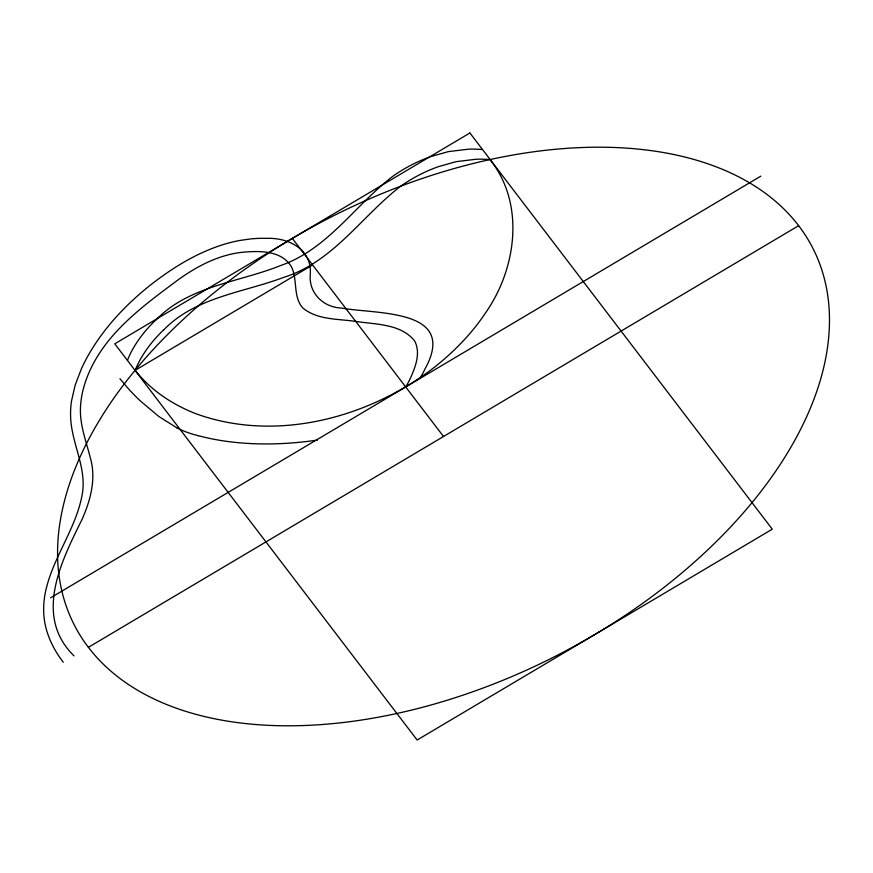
<?xml version="1.0" encoding="UTF-8"?>
<svg xmlns="http://www.w3.org/2000/svg" width="873" height="873" viewBox="0 0 873 873"><rect width="100%" height="100%" fill="white"/><g stroke="black" fill="none" stroke-linecap="round" stroke-linejoin="round"><path stroke-width="1.31" d="M155.951 319.944C188.917 285.82 238.438 282.448 280.266 265.676C327.048 249.634 354.318 206.17 391.824 177.033A88.522 52.653 -27 0 1 400.074 171.446L402.944 169.7A94.186 56.025 -27 0 1 430.596 156.649L448.46 151.596L468.441 149.185A109.507 65.137 -27 0 1 482.365 149.567M163.622 330.005C195.454 297.027 242.978 292.706 283.747 277.363C332.613 262.118 361.029 217.29 399.496 187.095A88.522 52.653 -27 0 1 407.746 181.508L410.616 179.751A94.186 56.025 -27 0 1 438.268 166.699L456.132 161.658L476.123 159.235A109.507 65.137 -27 0 1 490.048 159.617C525.481 203.987 516.39 269.102 485.323 313.189A189.703 112.835 -27 0 1 434.47 367.206C368.548 418.145 275.824 442.884 195.563 413.606A316.364 188.186 -27 0 1 135.217 370.283A115.574 68.749 -27 0 1 163.546 329.961M135.042 370.381L312.545 264.999M50.601 597.809L760.841 176.139M88.391 647.33L798.642 225.671M198.258 435.736L191.536 433.816A162.585 96.717 -27 0 1 177.121 428.01M177.132 427.999L158.886 416.519L140.247 400.838A560.444 333.366 -27 0 1 126.279 386.313L119.939 378.675M74.009 655.874C33.316 616.032 61.394 561.197 82.007 519.49C90.552 500.327 96.423 478.568 90.301 457.801C86.176 441.225 79.629 424.824 80.48 407.451A171.239 101.857 -27 0 1 86.231 379.548C102.392 335.036 142.408 306.434 178.889 279.273C197.309 266.134 218.075 255.276 240.806 252.45C257.982 250.704 281.422 249.82 291.462 266.832C297.868 279.775 292.717 296.558 302.767 307.918C317.346 320.064 337.927 318.787 355.682 321.406C375.696 324.538 400.805 323.588 414.61 340.917C420.993 352.921 415.428 367.009 410.31 378.424A139.745 83.121 -27 0 1 405.77 386.946M292.335 238.405L443.517 436.5M63.271 662.214C51.703 647.275 43.628 628.996 43.65 609.856A179.238 106.615 -27 0 1 45.047 594.109C51.649 559.015 75.656 530.042 82.138 494.904C87.278 467.797 71.106 442.927 70.604 416.159A178.299 106.059 -27 0 1 71.499 401.078L75.122 385.277L81.342 368.941A210.6 125.276 -27 0 1 100.919 335.767L105.033 330.3A204.086 121.402 -27 0 1 151.029 284.598C173.585 267.04 198.509 251.773 226.107 243.698A97.154 57.782 -27 0 1 240.293 240.381L250.922 238.907A108.819 64.733 -27 0 1 266.32 238.362C288.21 237.391 312.087 249.154 310.308 274.122C308.431 292.859 323.141 307.383 341.485 308.06C376.83 314.487 458.03 308.453 425.195 368.613A139.745 83.121 -27 0 1 420.655 377.136M317.532 440.079A307.361 182.828 -27 0 1 198.313 435.682M127.469 360.32A115.574 68.749 -27 0 1 155.863 319.911M469.892 132.98L114.767 343.82L417.141 740.02L772.267 529.18L469.892 132.98M342.838 722.549A414.555 246.59 -27 0 0 816.539 256.007A414.555 246.59 -27 0 0 171.173 330.954A414.555 246.59 -27 0 0 342.838 722.549"/></g></svg>
